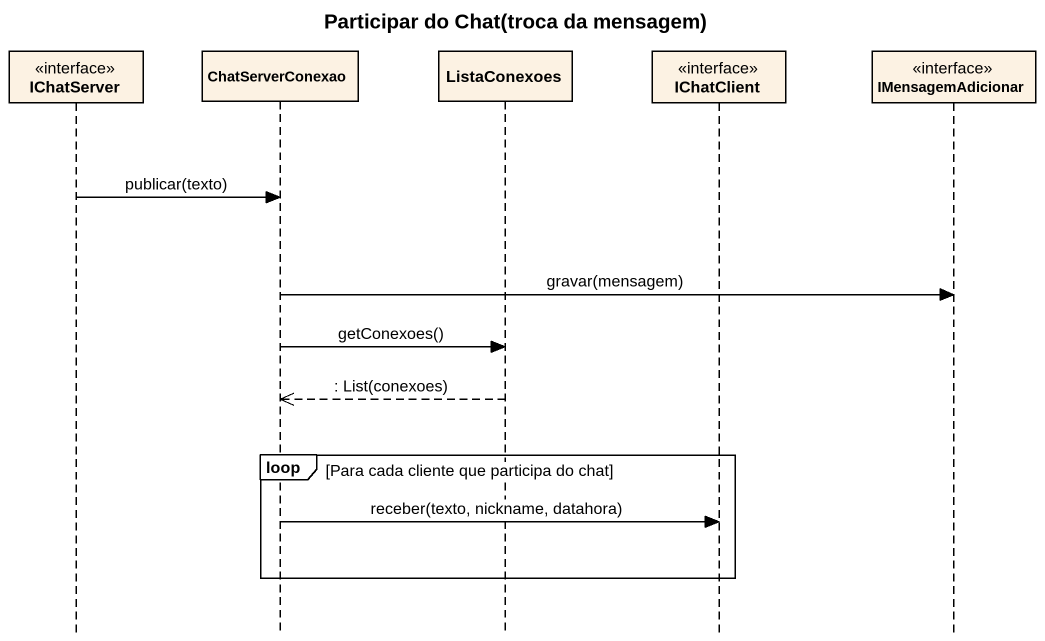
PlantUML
@startuml
title Participar do Chat(troca da mensagem)
hide footbox
participant IChatServer <<interface>>
participant ChatServerConexao
participant ListaConexoes
participant IChatClient <<interface>>
participant IMensagemAdicionar <<interface>>

IChatServer -> ChatServerConexao : publicar(texto)
ChatServerConexao -> IMensagemAdicionar : gravar(mensagem)
ChatServerConexao -> ListaConexoes : getConexoes()
ListaConexoes -->> ChatServerConexao : : List(conexoes)
loop Para cada cliente que participa do chat
  ChatServerConexao -> IChatClient : receber(texto, nickname, datahora)
end
@enduml
